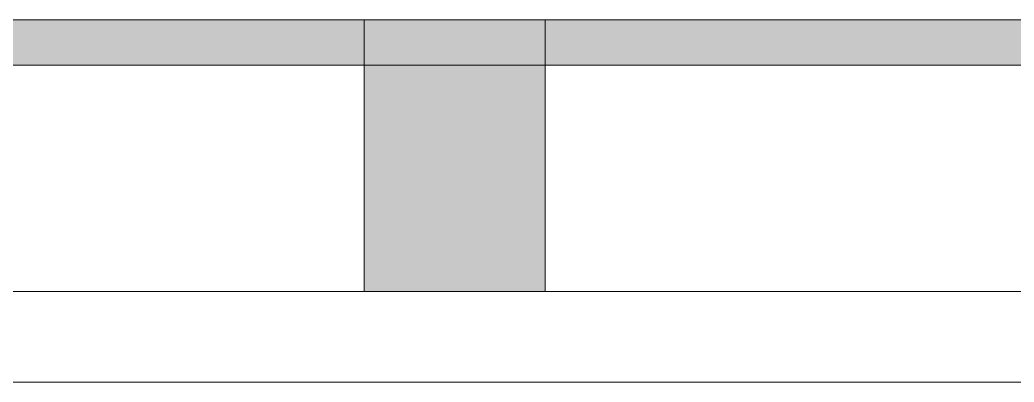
# Model space of a CAD drawing. Header units: millimetres. Extents: x 485872 to 486142, y -52344 to -52207.
# Drawn here: x 486117.079 to 486119.274, y -52307.177 to -52306.377 of the extents above; entities that cross this region are included whole.
import ezdxf

# ---------------------------------------------------------------- set-up
doc = ezdxf.new("R2010")
doc.units = ezdxf.units.MM
doc.header["$LTSCALE"] = 15

msp = doc.modelspace()

# ---------------------------------------------------------------- hatches: boundary and pattern name
at = {"linetype": 'Continuous', "lineweight": 13}
h = msp.add_hatch(color=256, dxfattribs=at)
h.dxf.hatch_style = 1
h.paths.add_polyline_path([(486095.7389, -52306.3766), (486095.7389, -52306.4766), (486127.3389, -52306.4766), (486127.3389, -52306.5766), (486127.3389, -52306.3766)])
h = msp.add_hatch(color=256, dxfattribs=at)
h.dxf.hatch_style = 1
h.paths.add_polyline_path([(486117.8389, -52306.9766), (486118.2389, -52306.9766), (486118.2389, -52306.3766), (486117.8389, -52306.3766)])
h = msp.add_hatch(color=256, dxfattribs=at)
h.dxf.hatch_style = 1
h.paths.add_polyline_path([(486117.8389, -52306.9766), (486118.2389, -52306.9766), (486118.2389, -52306.3766), (486117.8389, -52306.3766)])

# ---------------------------------------------------------------- linework, layer by layer
for points in [[(486095.7389, -52306.3766), (486127.3389, -52306.3766), (486127.3389, -52306.5766), (486127.3389, -52306.5766), (486127.3389, -52306.4766), (486095.7389, -52306.4766)], [(486115.3389, -52306.9766), (486120.7389, -52306.9766)], [(486115.3389, -52306.9766), (486120.7389, -52306.9766)], [(486115.3389, -52307.1766), (486120.7389, -52307.1766)], [(486115.3389, -52307.1766), (486120.7389, -52307.1766)]]:
    msp.add_lwpolyline(points, dxfattribs=at)
msp.add_lwpolyline([(486117.8389, -52306.9766), (486118.2389, -52306.9766), (486118.2389, -52306.3766), (486117.8389, -52306.3766)], close=True, dxfattribs=at)
msp.add_lwpolyline([(486117.8389, -52306.9766), (486118.2389, -52306.9766), (486118.2389, -52306.3766), (486117.8389, -52306.3766)], close=True, dxfattribs=at)

doc.saveas('drawing.dxf')
